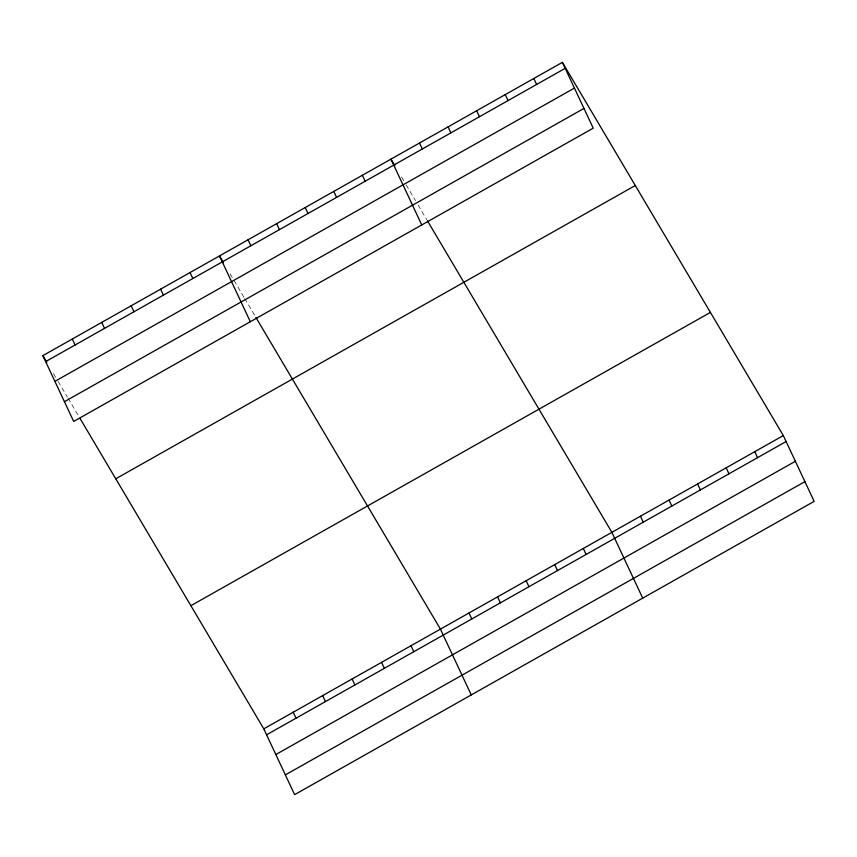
<?xml version="1.0" encoding="UTF-8"?>
<svg xmlns="http://www.w3.org/2000/svg" width="857" height="857" viewBox="0 0 857 857"><rect width="100%" height="100%" fill="white"/><g stroke="black" fill="none" stroke-linecap="round" stroke-linejoin="round"><path stroke-width="0.64" stroke-dasharray="4.29 3.21" d="M401.547 177.056L404.858 182.648M406.186 184.887L415.463 200.559M418.12 205.037L426.732 219.596M230.094 273.833L232.75 278.311M234.079 280.55L244.02 297.347M244.684 298.461L255.29 316.383M53.455 373.545L56.101 378.023M58.094 381.386L67.371 397.059M68.035 398.184L79.305 417.209"/><path stroke-width="1.29" d="M562.385 62.357L593.215 128.164L73.681 421.44L42.85 355.634L562.385 62.357L783.319 435.56L814.15 501.366L294.615 794.643L263.785 728.836L79.969 418.334M45.646 361.611L565.192 68.335M54.902 381.354L574.436 88.078M64.425 401.697L583.971 108.421M115.759 478.795L635.294 185.508M190.875 605.685L710.421 312.398M263.785 728.836L783.319 435.56M266.581 734.813L786.126 441.537M275.836 754.556L795.371 461.28M285.36 774.899L804.905 481.623M394.916 165.851L390.942 159.134L421.762 224.941M427.397 220.72L611.877 532.336L642.707 598.143M223.473 262.638L219.488 255.922L250.319 321.729M255.943 317.497L440.434 629.124L471.254 694.931M42.85 355.634L46.824 362.35M754.749 451.693L757.545 457.67M726.179 467.815L728.975 473.792M533.815 78.49L536.611 84.468M697.598 483.948L700.405 489.925M505.244 94.613L508.04 100.59M669.028 500.081L671.824 506.058M476.663 110.746L479.459 116.723M640.447 516.214L643.253 522.192M448.093 126.879L450.889 132.856M419.512 143.012L422.319 148.989M583.306 548.469L586.102 554.447M554.725 564.602L557.532 570.58M362.361 175.267L365.168 181.245M526.155 580.735L528.951 586.713M333.791 191.4L336.587 197.378M497.574 596.858L500.381 602.835M305.221 207.533L308.017 213.511M469.004 612.991L471.8 618.968M276.64 223.656L279.446 229.633M248.069 239.789L250.865 245.766M410.985 645.739L413.792 651.716M381.547 662.365L384.343 668.342M190.05 272.537L192.857 278.514M352.109 678.98L354.905 684.957M160.613 289.163L163.408 295.14M322.671 695.595L325.467 701.572M131.175 305.778L133.971 311.755M293.223 712.221L296.029 718.198M101.726 322.393L104.533 328.37M72.288 339.018L75.095 344.996"/></g></svg>
